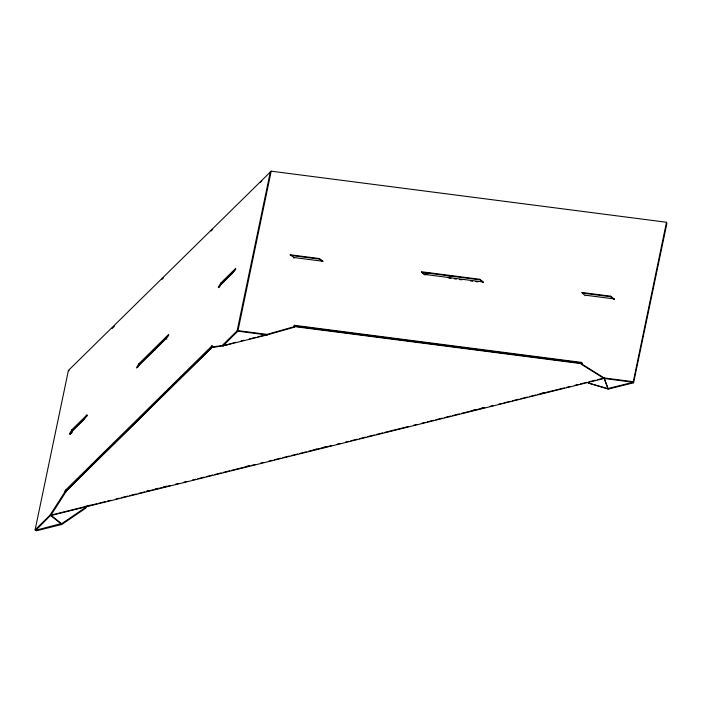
<?xml version="1.0" encoding="UTF-8"?>
<svg xmlns="http://www.w3.org/2000/svg" width="702" height="702" viewBox="0 0 702 702"><rect width="100%" height="100%" fill="white"/><g stroke="black" fill="none" stroke-linecap="round" stroke-linejoin="round"><path stroke-width="1.05" d="M294.524 325.324L294.235 327.229L267.006 334.951L237.873 331.186L237.881 330.616L267.023 334.38L294.252 326.649L294.524 325.324L581.668 362.425L581.379 364.32L604.027 378.492L633.169 382.265L633.59 382.809L608.178 389.11L588.276 382.994L607.748 388.557L633.169 382.265L666.488 222.253L271.191 171.183L237.881 331.195L222.982 345.867L212.522 347.472L211.776 347.086L212.048 345.761L65.304 490.365L65.023 491.69L49.991 515.198L35.1 529.87L36.267 530.817L61.688 524.517L85.732 508.178L86.013 506.853L85.583 506.3L85.302 507.625L61.258 523.964L61.688 524.517M211.776 347.086L222.236 345.481L222.982 345.867L267.014 334.959L267.023 334.38M271.191 171.183L68.41 370.445L35.1 529.87M290.303 254.791L294.006 257.546L323.139 261.311L319.436 258.555L290.303 254.791L290.295 255.37L319.428 259.135L322.385 261.337M293.989 258.117L294.006 257.546M294.235 327.229L294.252 326.649M294.805 325.939L294.814 325.368M319.428 259.135L319.436 258.555M425.096 275.061L421.411 271.735L479.685 279.264L483.38 282.011L425.114 274.482M483.371 282.59L479.685 279.264M581.379 364.32L581.668 362.425M581.361 362.96L581.37 362.39M585.345 295.761L581.66 292.436L610.793 296.2L614.478 299.526L610.784 296.77L582.721 293.146M608.178 389.11L604.045 377.922L581.388 363.75M610.784 296.77L610.793 296.2M633.169 382.257L633.178 381.686L604.045 377.922M666.488 222.253L666.9 223.385L633.59 382.809M35.846 530.264L50.834 515.145L61.355 523.525L35.837 530.256L35.942 529.817M61.267 523.964L50.737 515.584L65.777 492.076L66.049 490.751L212.653 346.297L211.899 345.91M222.982 345.867L235.653 342.304M222.236 345.481L237.127 330.809L270.428 171.376M267.014 334.959L267.102 334.512M604.036 378.501L604.124 378.053L607.476 387.109M607.756 388.557L607.844 388.118M86.82 415.04L71.929 429.712L69.34 434.029L84.231 419.357L86.82 415.04L87.574 415.426L72.683 430.098L70.095 434.406L72.324 432.213M138.935 363.689L136.346 367.997L166.128 338.654L168.717 334.345L138.935 363.689L139.689 364.075L168.699 335.477M137.618 367.523L139.689 364.075M220.832 282.994L218.243 287.302L233.134 272.63L235.723 268.322L220.832 282.994L221.586 283.371L235.732 269.436M218.989 287.688L221.586 283.371M112.057 328.554L114.4 326.246M161.978 279.361L163.54 277.825M211.118 230.94L212.68 229.405M260.258 182.52L261.82 180.984M65.663 491.312L212.311 346.814M64.786 492.523L212.215 347.253M423.876 274.324L429.194 273.008M164.435 339.031L166.558 338.504M424.842 274.508L430.159 273.192M153.018 350.465L155.151 349.938M447.428 277.518L452.746 276.202M240.9 341.005L244.042 340.224M249.28 338.926L255.572 337.372M257.669 336.855L263.961 335.293M86.899 505.966L90.093 505.177M146.516 491.198L149.71 490.408M155.028 489.092L158.222 488.294M163.548 486.977L166.743 486.188M245.516 466.672L248.71 465.874M313.645 449.789L316.839 448.999M322.165 447.674L325.359 446.884M472.262 410.486L475.456 409.696M480.782 408.38L483.976 407.59M540.391 393.603L543.585 392.813M51.114 515.057L96.815 503.729M98.938 503.202L105.318 501.623M107.441 501.096L110.635 500.307M115.944 498.99L119.138 498.201M121.262 497.674L127.641 496.095M129.765 495.568L136.144 493.989M138.268 493.462L144.647 491.883M146.771 491.356L153.15 489.768M155.274 489.241L170.156 485.556M175.465 484.24L178.659 483.45M183.968 482.134L187.162 481.344M192.471 480.028L195.656 479.238M197.788 478.711L204.159 477.132M206.291 476.605L212.662 475.026M214.794 474.499L221.165 472.92M223.297 472.393L229.668 470.814M231.8 470.287L249.868 465.803M251.992 465.277L255.177 464.487M260.495 463.171L263.68 462.381M268.998 461.065L272.183 460.275M274.315 459.749L280.686 458.169M282.818 457.643L289.189 456.063M291.321 455.537L297.692 453.957M299.824 453.431L306.195 451.851M308.327 451.325L331.704 445.533M337.021 444.217L340.207 443.427M345.524 442.102L348.71 441.312M350.833 440.786L357.213 439.206M359.336 438.68L365.716 437.1M367.839 436.574L374.219 434.994M376.342 434.468L382.722 432.888M384.845 432.362L408.231 426.57M413.548 425.254L416.734 424.464M422.051 423.148L425.236 422.358M427.36 421.832L433.739 420.252M435.863 419.726L442.242 418.138M444.366 417.611L450.745 416.032M452.869 415.505L459.248 413.926M461.372 413.399L484.757 407.608M490.075 406.291L493.26 405.502M498.578 404.185L501.763 403.396M503.887 402.869L510.266 401.29M512.39 400.763L518.769 399.184M520.893 398.657L527.272 397.078M529.396 396.551L535.775 394.963M537.899 394.436L564.469 387.855M566.593 387.328L569.787 386.539M575.096 385.222L578.29 384.433M580.414 383.906L586.793 382.327M588.917 381.8L595.296 380.221M597.42 379.694L603.799 378.115M51.018 515.496L604.764 378.29M479.668 279.835L421.402 272.306L422.885 273.411M585.354 295.191L614.487 298.955M448.841 278.124L451 278.404M454.238 278.826L456.397 279.098M459.626 279.519L461.784 279.8M470.419 280.914L472.578 281.195M475.816 281.607L477.974 281.888M294.515 325.903L581.651 362.995M293.603 326.018L582.467 363.338M293.515 326.465L581.291 363.645M237.127 330.809L237.873 331.186M166.128 338.654L166.874 339.04M68.41 370.445L69.156 370.832M71.929 429.712L72.683 430.098M65.453 490.215L66.199 490.601M65.304 490.365L66.049 490.751M65.023 491.69L65.777 492.076M49.991 515.198L50.746 515.584M85.837 506.23L86.267 506.783M85.302 507.625L85.732 508.178"/></g></svg>
